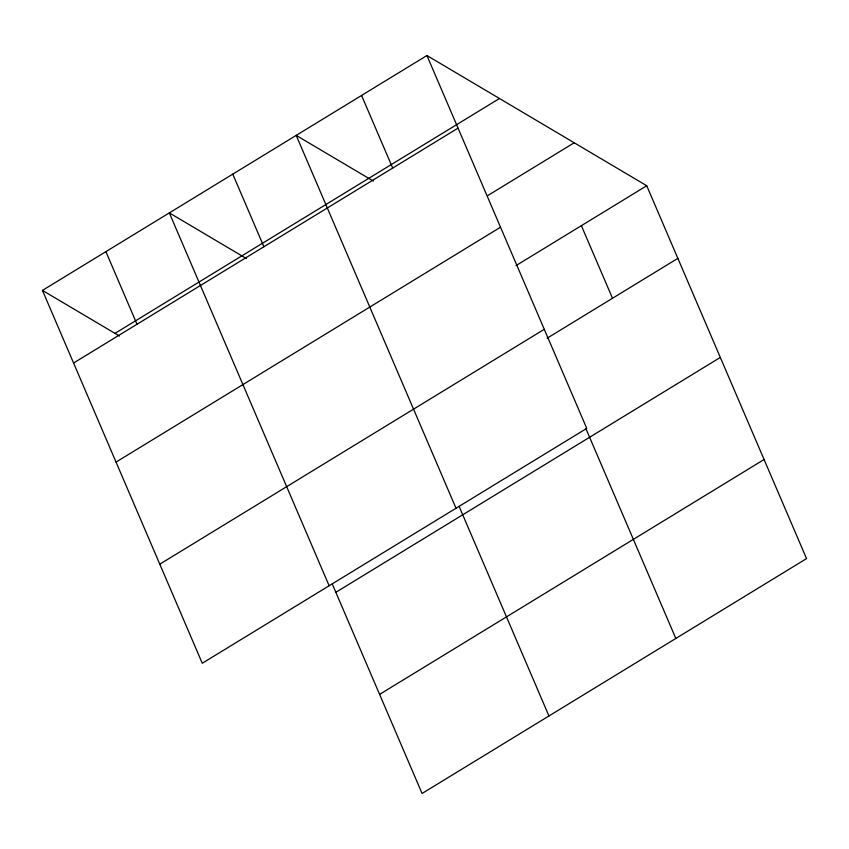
<?xml version="1.0" encoding="UTF-8"?>
<svg xmlns="http://www.w3.org/2000/svg" width="849" height="849" viewBox="0 0 849 849"><rect width="100%" height="100%" fill="white"/><g stroke="black" fill="none" stroke-linecap="round" stroke-linejoin="round"><path stroke-width="1.27" d="M426.93 55.525L586.744 428.384L202.264 663.26L42.45 290.4L426.93 55.525L646.736 185.74L806.55 558.6L422.07 793.475L332.214 583.847M114.986 333.37L499.467 98.495M73.566 363.011L458.057 128.125M487.432 195.779L574.2 142.77M116.037 462.089L500.517 227.214M516.022 265.599L646.736 185.74M159.792 564.182L544.273 329.295M547.138 338.199L677.863 258.34M335.843 592.305L720.323 357.429M379.599 694.397L764.079 459.511M373.273 181.039L296.205 135.384L456.019 508.243M246.39 258.542L169.333 212.897L329.136 585.757M42.45 290.4L119.518 336.055M581.374 225.664L612.5 298.264M585.98 428.83L675.825 638.459M361.568 95.449L392.694 168.06M459.097 506.333L548.942 715.962M232.775 174.141L263.89 246.741M105.892 251.644L137.007 324.254"/></g></svg>
